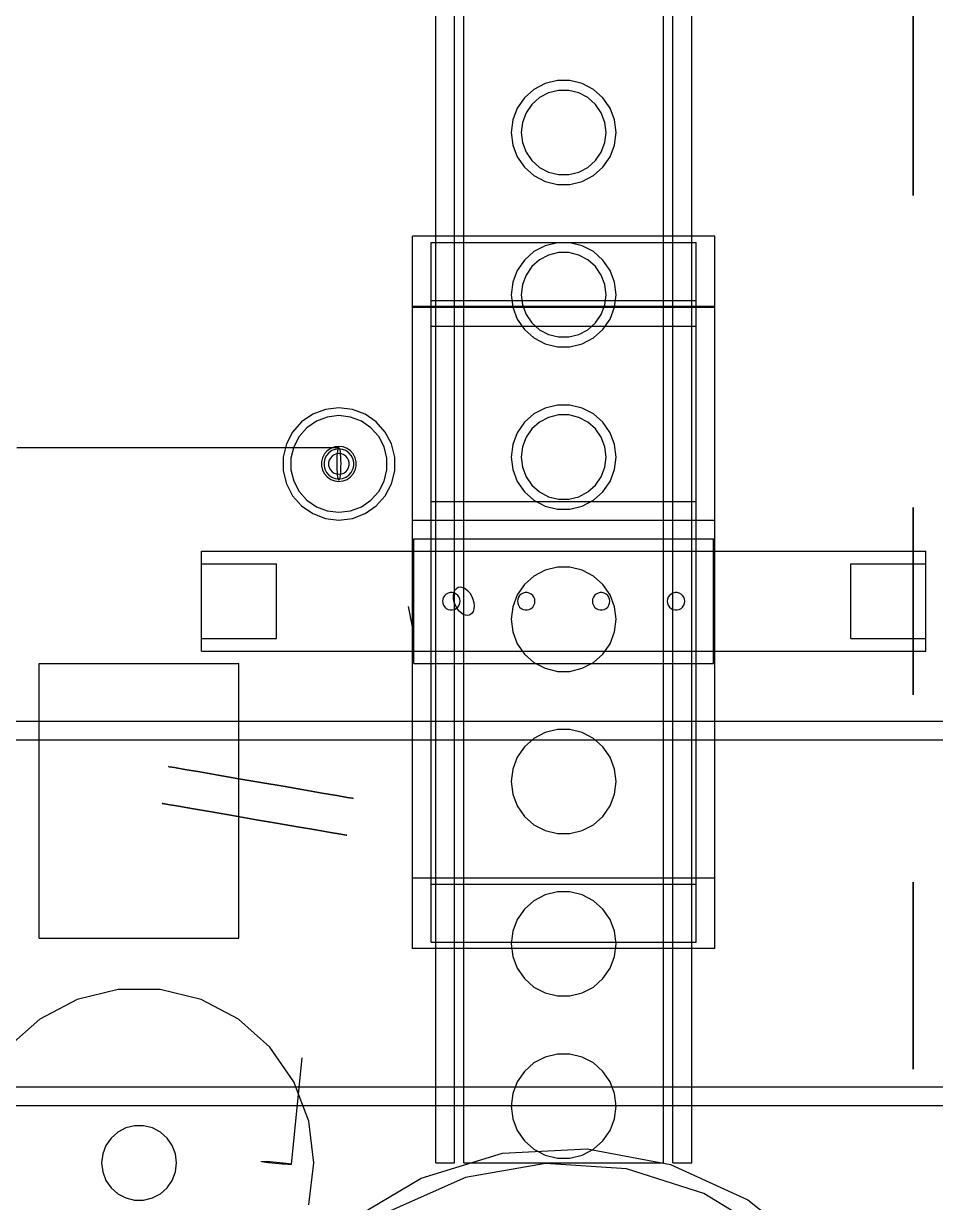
# Model space of a CAD drawing. Header units: millimetres. Extents: x -1355 to 669, y -1138 to 733.
# Drawn here: x 261.8 to 334.8, y -454.4 to -359.9 of the extents above; entities that cross this region are included whole.
import ezdxf

# ---------------------------------------------------------------- set-up
doc = ezdxf.new("R2010")
doc.units = ezdxf.units.MM
doc.layers.add('HIDDEN', color=8, linetype='Continuous')

msp = doc.modelspace()

# ---------------------------------------------------------------- linework, layer by layer
at = {"layer": 'HIDDEN'}
for points in [[(294.75, -451.198), (294.75, -319.198)], [(294.75, -451.198), (294.75, -319.198)], [(296.25, -451.198), (296.25, -319.198)], [(296.25, -451.198), (296.25, -319.198)], [(297, -451.198), (297, -319.198)], [(297, -451.198), (297, -319.198)], [(313, -451.198), (313, -319.198)], [(313, -451.198), (313, -319.198)], [(313.75, -451.198), (313.75, -319.198)], [(313.75, -451.198), (313.75, -319.198)], [(315.25, -451.198), (315.25, -319.198)], [(315.25, -451.198), (315.25, -319.198)], [(333, -359.186), (333, -360.026)], [(333, -360.026), (333, -359.186)], [(333, -360.026), (333, -361.225)], [(333, -361.225), (333, -360.026)], [(333, -361.225), (333, -362.713)], [(333, -362.713), (333, -361.225)], [(333, -362.713), (333, -364.404)], [(333, -364.404), (333, -362.713)], [(304.494, -364.479), (303.511, -364.721)], [(304.494, -364.479), (303.511, -364.721)], [(305.506, -364.479), (304.494, -364.479)], [(305.506, -364.479), (304.494, -364.479)], [(306.489, -364.721), (305.506, -364.479)], [(306.489, -364.721), (305.506, -364.479)], [(333, -364.404), (333, -366.198)], [(333, -366.198), (333, -364.404)], [(302.614, -365.192), (301.856, -365.863)], [(302.614, -365.192), (301.856, -365.863)], [(303.511, -364.721), (302.614, -365.192)], [(303.511, -364.721), (302.614, -365.192)], [(303.794, -365.469), (303.069, -365.85)], [(303.794, -365.469), (303.069, -365.85)], [(304.59, -365.273), (303.794, -365.469)], [(304.59, -365.273), (303.794, -365.469)], [(305.41, -365.273), (304.59, -365.273)], [(305.41, -365.273), (304.59, -365.273)], [(306.206, -365.469), (305.41, -365.273)], [(306.206, -365.469), (305.41, -365.273)], [(306.931, -365.85), (306.206, -365.469)], [(306.931, -365.85), (306.206, -365.469)], [(307.386, -365.192), (306.489, -364.721)], [(307.386, -365.192), (306.489, -364.721)], [(308.144, -365.863), (307.386, -365.192)], [(308.144, -365.863), (307.386, -365.192)], [(301.856, -365.863), (301.281, -366.697)], [(301.856, -365.863), (301.281, -366.697)], [(302.455, -366.394), (301.989, -367.068)], [(302.455, -366.394), (301.989, -367.068)], [(303.069, -365.85), (302.455, -366.394)], [(303.069, -365.85), (302.455, -366.394)], [(307.545, -366.394), (306.931, -365.85)], [(307.545, -366.394), (306.931, -365.85)], [(308.011, -367.068), (307.545, -366.394)], [(308.011, -367.068), (307.545, -366.394)], [(308.719, -366.697), (308.144, -365.863)], [(308.719, -366.697), (308.144, -365.863)], [(333, -367.993), (333, -366.198)], [(333, -366.198), (333, -367.993)], [(301.281, -366.697), (300.922, -367.643)], [(301.281, -366.697), (300.922, -367.643)], [(301.989, -367.068), (301.699, -367.835)], [(301.989, -367.068), (301.699, -367.835)], [(308.301, -367.835), (308.011, -367.068)], [(308.301, -367.835), (308.011, -367.068)], [(309.078, -367.643), (308.719, -366.697)], [(309.078, -367.643), (308.719, -366.697)], [(300.922, -367.643), (300.8, -368.648)], [(300.922, -367.643), (300.8, -368.648)], [(301.699, -367.835), (301.6, -368.648)], [(301.699, -367.835), (301.6, -368.648)], [(308.4, -368.648), (308.301, -367.835)], [(308.4, -368.648), (308.301, -367.835)], [(309.2, -368.648), (309.078, -367.643)], [(309.2, -368.648), (309.078, -367.643)], [(333, -369.684), (333, -367.993)], [(333, -367.993), (333, -369.684)], [(300.8, -368.648), (300.922, -369.654)], [(300.8, -368.648), (300.922, -369.654)], [(301.6, -368.648), (301.699, -369.462)], [(301.6, -368.648), (301.699, -369.462)], [(308.301, -369.462), (308.4, -368.648)], [(308.301, -369.462), (308.4, -368.648)], [(309.078, -369.654), (309.2, -368.648)], [(309.078, -369.654), (309.2, -368.648)], [(300.922, -369.654), (301.281, -370.6)], [(300.922, -369.654), (301.281, -370.6)], [(301.699, -369.462), (301.989, -370.228)], [(301.699, -369.462), (301.989, -370.228)], [(308.011, -370.228), (308.301, -369.462)], [(308.011, -370.228), (308.301, -369.462)], [(308.719, -370.6), (309.078, -369.654)], [(308.719, -370.6), (309.078, -369.654)], [(333, -371.172), (333, -369.684)], [(333, -369.684), (333, -371.172)], [(301.281, -370.6), (301.856, -371.434)], [(301.281, -370.6), (301.856, -371.434)], [(301.989, -370.228), (302.455, -370.903)], [(301.989, -370.228), (302.455, -370.903)], [(302.455, -370.903), (303.069, -371.447)], [(302.455, -370.903), (303.069, -371.447)], [(306.931, -371.447), (307.545, -370.903)], [(306.931, -371.447), (307.545, -370.903)], [(307.545, -370.903), (308.011, -370.228)], [(307.545, -370.903), (308.011, -370.228)], [(308.144, -371.434), (308.719, -370.6)], [(308.144, -371.434), (308.719, -370.6)], [(301.856, -371.434), (302.614, -372.105)], [(301.856, -371.434), (302.614, -372.105)], [(303.069, -371.447), (303.794, -371.827)], [(303.069, -371.447), (303.794, -371.827)], [(303.794, -371.827), (304.59, -372.024)], [(303.794, -371.827), (304.59, -372.024)], [(304.59, -372.024), (305.41, -372.024)], [(304.59, -372.024), (305.41, -372.024)], [(305.41, -372.024), (306.206, -371.827)], [(305.41, -372.024), (306.206, -371.827)], [(306.206, -371.827), (306.931, -371.447)], [(306.206, -371.827), (306.931, -371.447)], [(307.386, -372.105), (308.144, -371.434)], [(307.386, -372.105), (308.144, -371.434)], [(333, -372.371), (333, -371.172)], [(333, -371.172), (333, -372.371)], [(302.614, -372.105), (303.511, -372.575)], [(302.614, -372.105), (303.511, -372.575)], [(303.511, -372.575), (304.494, -372.818)], [(303.511, -372.575), (304.494, -372.818)], [(304.494, -372.818), (305.506, -372.818)], [(304.494, -372.818), (305.506, -372.818)], [(305.506, -372.818), (306.489, -372.575)], [(305.506, -372.818), (306.489, -372.575)], [(306.489, -372.575), (307.386, -372.105)], [(306.489, -372.575), (307.386, -372.105)], [(333, -373.211), (333, -372.371)], [(333, -372.371), (333, -373.211)], [(333, -373.644), (333, -373.211)], [(333, -373.211), (333, -373.644)], [(333, -373.698), (333, -373.644)], [(333, -373.644), (333, -373.698)], [(292.9, -428.382), (292.9, -376.961)], [(292.9, -382.594), (292.9, -376.961)], [(317.1, -376.961), (292.9, -376.961)], [(294.4, -428.878), (294.4, -377.457)], [(294.4, -377.457), (315.6, -377.457)], [(294.4, -382.098), (294.4, -377.457)], [(303.511, -377.721), (302.614, -378.192)], [(303.511, -377.721), (302.614, -378.192)], [(304.494, -377.479), (303.511, -377.721)], [(304.494, -377.479), (303.511, -377.721)], [(305.506, -377.479), (304.494, -377.479)], [(305.506, -377.479), (304.494, -377.479)], [(306.489, -377.721), (305.506, -377.479)], [(306.489, -377.721), (305.506, -377.479)], [(307.386, -378.192), (306.489, -377.721)], [(307.386, -378.192), (306.489, -377.721)], [(315.6, -428.878), (315.6, -377.457)], [(315.6, -382.098), (315.6, -377.457)], [(317.1, -428.382), (317.1, -376.961)], [(317.1, -382.594), (317.1, -376.961)], [(302.614, -378.192), (301.856, -378.863)], [(302.614, -378.192), (301.856, -378.863)], [(303.794, -378.469), (303.069, -378.85)], [(303.794, -378.469), (303.069, -378.85)], [(304.59, -378.273), (303.794, -378.469)], [(304.59, -378.273), (303.794, -378.469)], [(305.41, -378.273), (304.59, -378.273)], [(305.41, -378.273), (304.59, -378.273)], [(306.206, -378.469), (305.41, -378.273)], [(306.206, -378.469), (305.41, -378.273)], [(306.931, -378.85), (306.206, -378.469)], [(306.931, -378.85), (306.206, -378.469)], [(308.144, -378.863), (307.386, -378.192)], [(308.144, -378.863), (307.386, -378.192)], [(301.856, -378.863), (301.281, -379.697)], [(301.856, -378.863), (301.281, -379.697)], [(302.455, -379.394), (301.989, -380.068)], [(302.455, -379.394), (301.989, -380.068)], [(303.069, -378.85), (302.455, -379.394)], [(303.069, -378.85), (302.455, -379.394)], [(307.545, -379.394), (306.931, -378.85)], [(307.545, -379.394), (306.931, -378.85)], [(308.011, -380.068), (307.545, -379.394)], [(308.011, -380.068), (307.545, -379.394)], [(308.719, -379.697), (308.144, -378.863)], [(308.719, -379.697), (308.144, -378.863)], [(301.281, -379.697), (300.922, -380.643)], [(301.281, -379.697), (300.922, -380.643)], [(301.989, -380.068), (301.699, -380.835)], [(301.989, -380.068), (301.699, -380.835)], [(308.301, -380.835), (308.011, -380.068)], [(308.301, -380.835), (308.011, -380.068)], [(309.078, -380.643), (308.719, -379.697)], [(309.078, -380.643), (308.719, -379.697)], [(300.922, -380.643), (300.8, -381.648)], [(300.922, -380.643), (300.8, -381.648)], [(301.699, -380.835), (301.6, -381.648)], [(301.699, -380.835), (301.6, -381.648)], [(308.4, -381.648), (308.301, -380.835)], [(308.4, -381.648), (308.301, -380.835)], [(309.2, -381.648), (309.078, -380.643)], [(309.2, -381.648), (309.078, -380.643)], [(294.4, -433.519), (294.4, -382.098)], [(294.4, -382.098), (315.6, -382.098)], [(300.8, -381.648), (300.922, -382.654)], [(300.8, -381.648), (300.922, -382.654)], [(301.6, -381.648), (301.699, -382.462)], [(301.6, -381.648), (301.699, -382.462)], [(301.699, -382.462), (301.989, -383.228)], [(301.699, -382.462), (301.989, -383.228)], [(308.011, -383.228), (308.301, -382.462)], [(308.011, -383.228), (308.301, -382.462)], [(308.301, -382.462), (308.4, -381.648)], [(308.301, -382.462), (308.4, -381.648)], [(309.078, -382.654), (309.2, -381.648)], [(309.078, -382.654), (309.2, -381.648)], [(315.6, -433.519), (315.6, -382.098)], [(317.1, -382.594), (292.9, -382.594)], [(292.9, -434.015), (292.9, -382.594)], [(292.9, -399.723), (292.9, -382.673)], [(317.1, -382.673), (292.9, -382.673)], [(292.9, -399.723), (292.9, -382.673)], [(317.1, -382.673), (292.9, -382.673)], [(300.922, -382.654), (301.281, -383.6)], [(300.922, -382.654), (301.281, -383.6)], [(301.989, -383.228), (302.455, -383.903)], [(301.989, -383.228), (302.455, -383.903)], [(307.545, -383.903), (308.011, -383.228)], [(307.545, -383.903), (308.011, -383.228)], [(308.719, -383.6), (309.078, -382.654)], [(308.719, -383.6), (309.078, -382.654)], [(317.1, -434.015), (317.1, -382.594)], [(317.1, -399.723), (317.1, -382.673)], [(317.1, -399.723), (317.1, -382.673)], [(294.4, -384.173), (315.6, -384.173)], [(294.4, -398.223), (294.4, -384.173)], [(294.4, -384.173), (315.6, -384.173)], [(294.4, -398.223), (294.4, -384.173)], [(301.281, -383.6), (301.856, -384.434)], [(301.281, -383.6), (301.856, -384.434)], [(302.455, -383.903), (303.069, -384.447)], [(302.455, -383.903), (303.069, -384.447)], [(306.931, -384.447), (307.545, -383.903)], [(306.931, -384.447), (307.545, -383.903)], [(308.144, -384.434), (308.719, -383.6)], [(308.144, -384.434), (308.719, -383.6)], [(315.6, -398.223), (315.6, -384.173)], [(315.6, -398.223), (315.6, -384.173)], [(301.856, -384.434), (302.614, -385.105)], [(301.856, -384.434), (302.614, -385.105)], [(302.614, -385.105), (303.511, -385.575)], [(302.614, -385.105), (303.511, -385.575)], [(303.069, -384.447), (303.794, -384.827)], [(303.069, -384.447), (303.794, -384.827)], [(303.794, -384.827), (304.59, -385.024)], [(303.794, -384.827), (304.59, -385.024)], [(304.59, -385.024), (305.41, -385.024)], [(304.59, -385.024), (305.41, -385.024)], [(305.41, -385.024), (306.206, -384.827)], [(305.41, -385.024), (306.206, -384.827)], [(306.206, -384.827), (306.931, -384.447)], [(306.206, -384.827), (306.931, -384.447)], [(306.489, -385.575), (307.386, -385.105)], [(306.489, -385.575), (307.386, -385.105)], [(307.386, -385.105), (308.144, -384.434)], [(307.386, -385.105), (308.144, -384.434)], [(303.511, -385.575), (304.494, -385.818)], [(303.511, -385.575), (304.494, -385.818)], [(304.494, -385.818), (305.506, -385.818)], [(304.494, -385.818), (305.506, -385.818)], [(305.506, -385.818), (306.489, -385.575)], [(305.506, -385.818), (306.489, -385.575)], [(285.923, -390.829), (284.909, -391.214)], [(287, -390.698), (285.923, -390.829)], [(288.077, -390.829), (287, -390.698)], [(289.091, -391.214), (288.077, -390.829)], [(303.511, -390.721), (302.614, -391.192)], [(303.511, -390.721), (302.614, -391.192)], [(304.494, -390.479), (303.511, -390.721)], [(304.494, -390.479), (303.511, -390.721)], [(305.506, -390.479), (304.494, -390.479)], [(305.506, -390.479), (304.494, -390.479)], [(306.489, -390.721), (305.506, -390.479)], [(306.489, -390.721), (305.506, -390.479)], [(307.386, -391.192), (306.489, -390.721)], [(307.386, -391.192), (306.489, -390.721)], [(284.016, -391.83), (283.297, -392.642)], [(284.909, -391.214), (284.016, -391.83)], [(285.202, -391.772), (284.434, -392.302)], [(286.074, -391.441), (285.202, -391.772)], [(287, -391.329), (286.074, -391.441)], [(287.926, -391.441), (287, -391.329)], [(288.798, -391.772), (287.926, -391.441)], [(289.566, -392.302), (288.798, -391.772)], [(289.984, -391.83), (289.091, -391.214)], [(290.703, -392.642), (289.984, -391.83)], [(301.856, -391.863), (301.281, -392.697)], [(301.856, -391.863), (301.281, -392.697)], [(302.614, -391.192), (301.856, -391.863)], [(302.614, -391.192), (301.856, -391.863)], [(303.069, -391.85), (302.455, -392.394)], [(303.069, -391.85), (302.455, -392.394)], [(303.794, -391.469), (303.069, -391.85)], [(303.794, -391.469), (303.069, -391.85)], [(304.59, -391.273), (303.794, -391.469)], [(304.59, -391.273), (303.794, -391.469)], [(305.41, -391.273), (304.59, -391.273)], [(305.41, -391.273), (304.59, -391.273)], [(306.206, -391.469), (305.41, -391.273)], [(306.206, -391.469), (305.41, -391.273)], [(306.931, -391.85), (306.206, -391.469)], [(306.931, -391.85), (306.206, -391.469)], [(307.545, -392.394), (306.931, -391.85)], [(307.545, -392.394), (306.931, -391.85)], [(308.144, -391.863), (307.386, -391.192)], [(308.144, -391.863), (307.386, -391.192)], [(308.719, -392.697), (308.144, -391.863)], [(308.719, -392.697), (308.144, -391.863)], [(283.297, -392.642), (282.792, -393.603)], [(284.434, -392.302), (283.815, -393)], [(290.185, -393), (289.566, -392.302)], [(291.208, -393.603), (290.703, -392.642)], [(301.281, -392.697), (300.922, -393.643)], [(301.281, -392.697), (300.922, -393.643)], [(302.455, -392.394), (301.989, -393.068)], [(302.455, -392.394), (301.989, -393.068)], [(308.011, -393.068), (307.545, -392.394)], [(308.011, -393.068), (307.545, -392.394)], [(309.078, -393.643), (308.719, -392.697)], [(309.078, -393.643), (308.719, -392.697)], [(282.792, -393.603), (282.533, -394.656)], [(283.815, -393), (283.382, -393.826)], [(287, -393.798), (286.665, -393.839)], [(287.335, -393.839), (287, -393.798)], [(290.618, -393.826), (290.185, -393)], [(291.467, -394.656), (291.208, -393.603)], [(300.922, -393.643), (300.8, -394.648)], [(300.922, -393.643), (300.8, -394.648)], [(301.989, -393.068), (301.699, -393.835)], [(301.989, -393.068), (301.699, -393.835)], [(308.301, -393.835), (308.011, -393.068)], [(308.301, -393.835), (308.011, -393.068)], [(309.2, -394.648), (309.078, -393.643)], [(309.2, -394.648), (309.078, -393.643)], [(262.031, -393.898), (261.209, -393.898)], [(262.888, -393.898), (262.031, -393.898)], [(263.994, -393.898), (262.888, -393.898)], [(265.709, -393.898), (263.994, -393.898)], [(270.464, -393.898), (265.709, -393.898)], [(287, -393.898), (270.464, -393.898)], [(282.533, -394.656), (282.533, -395.741)], [(283.382, -393.826), (283.159, -394.732)], [(283.159, -394.732), (283.159, -395.665)], [(285.691, -394.702), (285.61, -395.03)], [(285.848, -394.403), (285.691, -394.702)], [(286.072, -394.15), (285.848, -394.403)], [(286.012, -394.517), (285.878, -394.773)], [(286.012, -394.517), (285.878, -394.773)], [(286.204, -394.3), (286.012, -394.517)], [(286.204, -394.3), (286.012, -394.517)], [(286.349, -393.959), (286.072, -394.15)], [(286.442, -394.136), (286.204, -394.3)], [(286.442, -394.136), (286.204, -394.3)], [(286.317, -394.727), (286.224, -394.904)], [(286.449, -394.577), (286.317, -394.727)], [(286.665, -393.839), (286.349, -393.959)], [(286.713, -394.033), (286.442, -394.136)], [(286.713, -394.033), (286.442, -394.136)], [(286.614, -394.463), (286.449, -394.577)], [(286.801, -394.392), (286.614, -394.463)], [(287, -393.998), (286.713, -394.033)], [(287, -393.998), (286.713, -394.033)], [(287, -394.368), (286.801, -394.392)], [(286.863, -394.825), (286.874, -394.58)], [(286.874, -394.58), (286.89, -394.361)], [(286.89, -394.361), (286.911, -394.177)], [(286.911, -394.177), (286.936, -394.035)], [(286.936, -394.035), (286.963, -393.942)], [(286.963, -393.942), (286.981, -393.909)], [(286.981, -393.909), (287, -393.898)], [(287, -393.898), (287.035, -393.938)], [(287.287, -394.033), (287, -393.998)], [(287.287, -394.033), (287, -393.998)], [(287.199, -394.392), (287, -394.368)], [(287.035, -393.938), (287.069, -394.057)], [(287.069, -394.057), (287.095, -394.226)], [(287.095, -394.226), (287.115, -394.421)], [(287.115, -394.421), (287.13, -394.648)], [(287.13, -394.648), (287.14, -394.898)], [(287.386, -394.463), (287.199, -394.392)], [(287.558, -394.136), (287.287, -394.033)], [(287.558, -394.136), (287.287, -394.033)], [(287.651, -393.959), (287.335, -393.839)], [(287.551, -394.577), (287.386, -394.463)], [(287.683, -394.727), (287.551, -394.577)], [(287.796, -394.3), (287.558, -394.136)], [(287.796, -394.3), (287.558, -394.136)], [(287.928, -394.15), (287.651, -393.959)], [(287.776, -394.904), (287.683, -394.727)], [(287.988, -394.517), (287.796, -394.3)], [(287.988, -394.517), (287.796, -394.3)], [(288.152, -394.403), (287.928, -394.15)], [(288.122, -394.773), (287.988, -394.517)], [(288.122, -394.773), (287.988, -394.517)], [(288.309, -394.702), (288.152, -394.403)], [(288.39, -395.03), (288.309, -394.702)], [(290.841, -394.732), (290.618, -393.826)], [(290.841, -395.665), (290.841, -394.732)], [(291.467, -395.741), (291.467, -394.656)], [(300.8, -394.648), (300.922, -395.654)], [(300.8, -394.648), (300.922, -395.654)], [(301.699, -393.835), (301.6, -394.648)], [(301.699, -393.835), (301.6, -394.648)], [(301.6, -394.648), (301.699, -395.462)], [(301.6, -394.648), (301.699, -395.462)], [(308.4, -394.648), (308.301, -393.835)], [(308.4, -394.648), (308.301, -393.835)], [(308.301, -395.462), (308.4, -394.648)], [(308.301, -395.462), (308.4, -394.648)], [(309.078, -395.654), (309.2, -394.648)], [(309.078, -395.654), (309.2, -394.648)], [(283.159, -395.665), (283.382, -396.571)], [(285.61, -395.03), (285.61, -395.367)], [(285.61, -395.367), (285.691, -395.695)], [(285.691, -395.695), (285.848, -395.994)], [(285.878, -394.773), (285.809, -395.054)], [(285.878, -394.773), (285.809, -395.054)], [(285.809, -395.054), (285.809, -395.343)], [(285.809, -395.054), (285.809, -395.343)], [(285.809, -395.343), (285.878, -395.624)], [(285.809, -395.343), (285.878, -395.624)], [(285.878, -395.624), (286.012, -395.88)], [(285.878, -395.624), (286.012, -395.88)], [(286.224, -394.904), (286.176, -395.098)], [(286.176, -395.098), (286.176, -395.298)], [(286.176, -395.298), (286.224, -395.493)], [(286.224, -395.493), (286.317, -395.67)], [(286.317, -395.67), (286.449, -395.82)], [(286.857, -395.085), (286.863, -394.825)], [(286.857, -395.349), (286.857, -395.085)], [(286.864, -395.607), (286.857, -395.349)], [(286.876, -395.849), (286.864, -395.607)], [(287.133, -395.679), (287.12, -395.913)], [(287.141, -395.425), (287.133, -395.679)], [(287.14, -394.898), (287.144, -395.161)], [(287.144, -395.161), (287.141, -395.425)], [(287.551, -395.82), (287.683, -395.67)], [(287.683, -395.67), (287.776, -395.493)], [(287.824, -395.098), (287.776, -394.904)], [(287.776, -395.493), (287.824, -395.298)], [(287.824, -395.298), (287.824, -395.098)], [(287.988, -395.88), (288.122, -395.624)], [(287.988, -395.88), (288.122, -395.624)], [(288.191, -395.054), (288.122, -394.773)], [(288.191, -395.054), (288.122, -394.773)], [(288.122, -395.624), (288.191, -395.343)], [(288.122, -395.624), (288.191, -395.343)], [(288.152, -395.994), (288.309, -395.695)], [(288.191, -395.343), (288.191, -395.054)], [(288.191, -395.343), (288.191, -395.054)], [(288.309, -395.695), (288.39, -395.367)], [(288.39, -395.367), (288.39, -395.03)], [(290.618, -396.571), (290.841, -395.665)], [(300.922, -395.654), (301.281, -396.6)], [(300.922, -395.654), (301.281, -396.6)], [(301.699, -395.462), (301.989, -396.228)], [(301.699, -395.462), (301.989, -396.228)], [(308.011, -396.228), (308.301, -395.462)], [(308.011, -396.228), (308.301, -395.462)], [(308.719, -396.6), (309.078, -395.654)], [(308.719, -396.6), (309.078, -395.654)], [(282.533, -395.741), (282.792, -396.794)], [(283.382, -396.571), (283.815, -397.397)], [(285.848, -395.994), (286.072, -396.246)], [(286.012, -395.88), (286.204, -396.097)], [(286.012, -395.88), (286.204, -396.097)], [(286.072, -396.246), (286.349, -396.438)], [(286.204, -396.097), (286.442, -396.261)], [(286.204, -396.097), (286.442, -396.261)], [(286.349, -396.438), (286.665, -396.558)], [(286.442, -396.261), (286.713, -396.364)], [(286.442, -396.261), (286.713, -396.364)], [(286.449, -395.82), (286.614, -395.934)], [(286.614, -395.934), (286.801, -396.005)], [(286.665, -396.558), (287, -396.598)], [(286.713, -396.364), (287, -396.398)], [(286.713, -396.364), (287, -396.398)], [(286.801, -396.005), (287, -396.029)], [(286.893, -396.063), (286.876, -395.849)], [(286.914, -396.241), (286.893, -396.063)], [(286.939, -396.377), (286.914, -396.241)], [(286.967, -396.463), (286.939, -396.377)], [(286.996, -396.498), (286.967, -396.463)], [(287, -396.498), (286.996, -396.498)], [(287, -396.029), (287.199, -396.005)], [(287, -396.398), (287.287, -396.364)], [(287, -396.398), (287.287, -396.364)], [(287.025, -396.479), (287, -396.498)], [(287, -396.598), (287.335, -396.558)], [(287.053, -396.407), (287.025, -396.479)], [(287.079, -396.285), (287.053, -396.407)], [(287.101, -396.118), (287.079, -396.285)], [(287.12, -395.913), (287.101, -396.118)], [(287.199, -396.005), (287.386, -395.934)], [(287.287, -396.364), (287.558, -396.261)], [(287.287, -396.364), (287.558, -396.261)], [(287.335, -396.558), (287.651, -396.438)], [(287.386, -395.934), (287.551, -395.82)], [(287.558, -396.261), (287.796, -396.097)], [(287.558, -396.261), (287.796, -396.097)], [(287.651, -396.438), (287.928, -396.246)], [(287.796, -396.097), (287.988, -395.88)], [(287.796, -396.097), (287.988, -395.88)], [(287.928, -396.246), (288.152, -395.994)], [(290.185, -397.397), (290.618, -396.571)], [(291.208, -396.794), (291.467, -395.741)], [(301.281, -396.6), (301.856, -397.434)], [(301.281, -396.6), (301.856, -397.434)], [(301.989, -396.228), (302.455, -396.903)], [(301.989, -396.228), (302.455, -396.903)], [(307.545, -396.903), (308.011, -396.228)], [(307.545, -396.903), (308.011, -396.228)], [(308.144, -397.434), (308.719, -396.6)], [(308.144, -397.434), (308.719, -396.6)], [(282.792, -396.794), (283.297, -397.755)], [(283.815, -397.397), (284.434, -398.095)], [(289.566, -398.095), (290.185, -397.397)], [(290.703, -397.755), (291.208, -396.794)], [(301.856, -397.434), (302.614, -398.105)], [(301.856, -397.434), (302.614, -398.105)], [(302.455, -396.903), (303.069, -397.447)], [(302.455, -396.903), (303.069, -397.447)], [(303.069, -397.447), (303.794, -397.827)], [(303.069, -397.447), (303.794, -397.827)], [(306.206, -397.827), (306.931, -397.447)], [(306.206, -397.827), (306.931, -397.447)], [(306.931, -397.447), (307.545, -396.903)], [(306.931, -397.447), (307.545, -396.903)], [(307.386, -398.105), (308.144, -397.434)], [(307.386, -398.105), (308.144, -397.434)], [(283.297, -397.755), (284.016, -398.567)], [(284.434, -398.095), (285.202, -398.625)], [(288.798, -398.625), (289.566, -398.095)], [(289.984, -398.567), (290.703, -397.755)], [(294.4, -398.223), (315.6, -398.223)], [(294.4, -398.223), (315.6, -398.223)], [(302.614, -398.105), (303.511, -398.575)], [(302.614, -398.105), (303.511, -398.575)], [(303.794, -397.827), (304.59, -398.024)], [(303.794, -397.827), (304.59, -398.024)], [(304.59, -398.024), (305.41, -398.024)], [(304.59, -398.024), (305.41, -398.024)], [(305.41, -398.024), (306.206, -397.827)], [(305.41, -398.024), (306.206, -397.827)], [(306.489, -398.575), (307.386, -398.105)], [(306.489, -398.575), (307.386, -398.105)], [(284.016, -398.567), (284.909, -399.183)], [(284.909, -399.183), (285.923, -399.568)], [(285.202, -398.625), (286.074, -398.956)], [(286.074, -398.956), (287, -399.068)], [(287, -399.068), (287.926, -398.956)], [(287.926, -398.956), (288.798, -398.625)], [(288.077, -399.568), (289.091, -399.183)], [(289.091, -399.183), (289.984, -398.567)], [(303.511, -398.575), (304.494, -398.818)], [(303.511, -398.575), (304.494, -398.818)], [(304.494, -398.818), (305.506, -398.818)], [(304.494, -398.818), (305.506, -398.818)], [(305.506, -398.818), (306.489, -398.575)], [(305.506, -398.818), (306.489, -398.575)], [(333, -398.698), (333, -398.753)], [(333, -398.753), (333, -398.698)], [(333, -398.753), (333, -399.186)], [(333, -399.186), (333, -398.753)], [(333, -399.186), (333, -400.026)], [(333, -400.026), (333, -399.186)], [(285.923, -399.568), (287, -399.698)], [(287, -399.698), (288.077, -399.568)], [(317.1, -399.723), (292.9, -399.723)], [(317.1, -399.723), (292.9, -399.723)], [(333, -400.026), (333, -401.225)], [(333, -401.225), (333, -400.026)], [(293, -411.198), (293, -401.198)], [(293, -411.198), (293, -401.198)], [(293, -401.198), (317, -401.198)], [(293, -401.198), (317, -401.198)], [(317, -411.198), (317, -401.198)], [(317, -411.198), (317, -401.198)], [(333, -401.225), (333, -402.713)], [(333, -402.713), (333, -401.225)], [(276, -410.198), (276, -402.198)], [(276, -410.198), (276, -402.198)], [(276, -402.198), (334, -402.198)], [(276, -402.198), (334, -402.198)], [(334, -410.198), (334, -402.198)], [(334, -410.198), (334, -402.198)], [(276, -409.198), (276, -403.198)], [(276, -409.198), (276, -403.198)], [(276, -403.198), (282, -403.198)], [(276, -403.198), (282, -403.198)], [(282, -409.198), (282, -403.198)], [(282, -409.198), (282, -403.198)], [(328, -409.198), (328, -403.198)], [(328, -409.198), (328, -403.198)], [(328, -403.198), (334, -403.198)], [(328, -403.198), (334, -403.198)], [(333, -402.713), (333, -404.404)], [(333, -404.404), (333, -402.713)], [(334, -409.198), (334, -403.198)], [(334, -409.198), (334, -403.198)], [(302.614, -404.192), (301.856, -404.863)], [(302.614, -404.192), (301.856, -404.863)], [(303.511, -403.721), (302.614, -404.192)], [(303.511, -403.721), (302.614, -404.192)], [(304.494, -403.479), (303.511, -403.721)], [(304.494, -403.479), (303.511, -403.721)], [(305.506, -403.479), (304.494, -403.479)], [(305.506, -403.479), (304.494, -403.479)], [(306.489, -403.721), (305.506, -403.479)], [(306.489, -403.721), (305.506, -403.479)], [(307.386, -404.192), (306.489, -403.721)], [(307.386, -404.192), (306.489, -403.721)], [(308.144, -404.863), (307.386, -404.192)], [(308.144, -404.863), (307.386, -404.192)], [(296.406, -405.174), (296.555, -405.084)], [(296.555, -405.084), (296.732, -405.055)], [(296.732, -405.055), (296.923, -405.089)], [(296.923, -405.089), (297.117, -405.184)], [(301.856, -404.863), (301.281, -405.697)], [(301.856, -404.863), (301.281, -405.697)], [(308.719, -405.697), (308.144, -404.863)], [(308.719, -405.697), (308.144, -404.863)], [(333, -404.404), (333, -406.198)], [(333, -406.198), (333, -404.404)], [(295.32, -406.031), (295.3, -406.198)], [(295.32, -406.031), (295.3, -406.198)], [(295.38, -405.873), (295.32, -406.031)], [(295.38, -405.873), (295.32, -406.031)], [(295.476, -405.734), (295.38, -405.873)], [(295.476, -405.734), (295.38, -405.873)], [(295.602, -405.622), (295.476, -405.734)], [(295.602, -405.622), (295.476, -405.734)], [(295.752, -405.544), (295.602, -405.622)], [(295.752, -405.544), (295.602, -405.622)], [(295.916, -405.504), (295.752, -405.544)], [(295.916, -405.504), (295.752, -405.544)], [(296.084, -405.504), (295.916, -405.504)], [(296.084, -405.504), (295.916, -405.504)], [(296.248, -405.544), (296.084, -405.504)], [(296.248, -405.544), (296.084, -405.504)], [(296.173, -405.751), (296.208, -405.517)], [(296.184, -406.009), (296.173, -405.751)], [(296.24, -406.278), (296.184, -406.009)], [(296.208, -405.517), (296.287, -405.321)], [(296.398, -405.622), (296.248, -405.544)], [(296.398, -405.622), (296.248, -405.544)], [(296.287, -405.321), (296.406, -405.174)], [(296.524, -405.734), (296.398, -405.622)], [(296.524, -405.734), (296.398, -405.622)], [(296.62, -405.873), (296.524, -405.734)], [(296.62, -405.873), (296.524, -405.734)], [(296.68, -406.031), (296.62, -405.873)], [(296.68, -406.031), (296.62, -405.873)], [(296.7, -406.198), (296.68, -406.031)], [(296.7, -406.198), (296.68, -406.031)], [(297.117, -405.184), (297.305, -405.335)], [(297.305, -405.335), (297.476, -405.534)], [(297.476, -405.534), (297.621, -405.77)], [(297.621, -405.77), (297.732, -406.029)], [(297.732, -406.029), (297.803, -406.297)], [(301.281, -405.697), (300.922, -406.643)], [(301.281, -405.697), (300.922, -406.643)], [(301.32, -406.031), (301.3, -406.198)], [(301.32, -406.031), (301.3, -406.198)], [(301.38, -405.873), (301.32, -406.031)], [(301.38, -405.873), (301.32, -406.031)], [(301.476, -405.734), (301.38, -405.873)], [(301.476, -405.734), (301.38, -405.873)], [(301.602, -405.622), (301.476, -405.734)], [(301.602, -405.622), (301.476, -405.734)], [(301.752, -405.544), (301.602, -405.622)], [(301.752, -405.544), (301.602, -405.622)], [(301.916, -405.504), (301.752, -405.544)], [(301.916, -405.504), (301.752, -405.544)], [(302.084, -405.504), (301.916, -405.504)], [(302.084, -405.504), (301.916, -405.504)], [(302.248, -405.544), (302.084, -405.504)], [(302.248, -405.544), (302.084, -405.504)], [(302.398, -405.622), (302.248, -405.544)], [(302.398, -405.622), (302.248, -405.544)], [(302.524, -405.734), (302.398, -405.622)], [(302.524, -405.734), (302.398, -405.622)], [(302.62, -405.873), (302.524, -405.734)], [(302.62, -405.873), (302.524, -405.734)], [(302.68, -406.031), (302.62, -405.873)], [(302.68, -406.031), (302.62, -405.873)], [(302.7, -406.198), (302.68, -406.031)], [(302.7, -406.198), (302.68, -406.031)], [(307.32, -406.031), (307.3, -406.198)], [(307.32, -406.031), (307.3, -406.198)], [(307.38, -405.873), (307.32, -406.031)], [(307.38, -405.873), (307.32, -406.031)], [(307.476, -405.734), (307.38, -405.873)], [(307.476, -405.734), (307.38, -405.873)], [(307.602, -405.622), (307.476, -405.734)], [(307.602, -405.622), (307.476, -405.734)], [(307.752, -405.544), (307.602, -405.622)], [(307.752, -405.544), (307.602, -405.622)], [(307.916, -405.504), (307.752, -405.544)], [(307.916, -405.504), (307.752, -405.544)], [(308.084, -405.504), (307.916, -405.504)], [(308.084, -405.504), (307.916, -405.504)], [(308.248, -405.544), (308.084, -405.504)], [(308.248, -405.544), (308.084, -405.504)], [(308.398, -405.622), (308.248, -405.544)], [(308.398, -405.622), (308.248, -405.544)], [(308.524, -405.734), (308.398, -405.622)], [(308.524, -405.734), (308.398, -405.622)], [(308.62, -405.873), (308.524, -405.734)], [(308.62, -405.873), (308.524, -405.734)], [(308.68, -406.031), (308.62, -405.873)], [(308.68, -406.031), (308.62, -405.873)], [(308.7, -406.198), (308.68, -406.031)], [(308.7, -406.198), (308.68, -406.031)], [(309.078, -406.643), (308.719, -405.697)], [(309.078, -406.643), (308.719, -405.697)], [(313.32, -406.031), (313.3, -406.198)], [(313.32, -406.031), (313.3, -406.198)], [(313.38, -405.873), (313.32, -406.031)], [(313.38, -405.873), (313.32, -406.031)], [(313.476, -405.734), (313.38, -405.873)], [(313.476, -405.734), (313.38, -405.873)], [(313.602, -405.622), (313.476, -405.734)], [(313.602, -405.622), (313.476, -405.734)], [(313.752, -405.544), (313.602, -405.622)], [(313.752, -405.544), (313.602, -405.622)], [(313.916, -405.504), (313.752, -405.544)], [(313.916, -405.504), (313.752, -405.544)], [(314.084, -405.504), (313.916, -405.504)], [(314.084, -405.504), (313.916, -405.504)], [(314.248, -405.544), (314.084, -405.504)], [(314.248, -405.544), (314.084, -405.504)], [(314.398, -405.622), (314.248, -405.544)], [(314.398, -405.622), (314.248, -405.544)], [(314.524, -405.734), (314.398, -405.622)], [(314.524, -405.734), (314.398, -405.622)], [(314.62, -405.873), (314.524, -405.734)], [(314.62, -405.873), (314.524, -405.734)], [(314.68, -406.031), (314.62, -405.873)], [(314.68, -406.031), (314.62, -405.873)], [(314.7, -406.198), (314.68, -406.031)], [(314.7, -406.198), (314.68, -406.031)], [(292.546, -406.613), (292.859, -408.242)], [(295.3, -406.198), (295.32, -406.366)], [(295.3, -406.198), (295.32, -406.366)], [(295.32, -406.366), (295.38, -406.524)], [(295.32, -406.366), (295.38, -406.524)], [(295.38, -406.524), (295.476, -406.663)], [(295.38, -406.524), (295.476, -406.663)], [(295.476, -406.663), (295.602, -406.774)], [(295.476, -406.663), (295.602, -406.774)], [(295.602, -406.774), (295.752, -406.853)], [(295.602, -406.774), (295.752, -406.853)], [(295.752, -406.853), (295.916, -406.893)], [(295.752, -406.853), (295.916, -406.893)], [(295.916, -406.893), (296.084, -406.893)], [(295.916, -406.893), (296.084, -406.893)], [(296.084, -406.893), (296.248, -406.853)], [(296.084, -406.893), (296.248, -406.853)], [(296.337, -406.542), (296.24, -406.278)], [(296.248, -406.853), (296.398, -406.774)], [(296.248, -406.853), (296.398, -406.774)], [(296.471, -406.787), (296.337, -406.542)], [(296.398, -406.774), (296.524, -406.663)], [(296.398, -406.774), (296.524, -406.663)], [(296.633, -406.997), (296.471, -406.787)], [(296.524, -406.663), (296.62, -406.524)], [(296.524, -406.663), (296.62, -406.524)], [(296.62, -406.524), (296.68, -406.366)], [(296.62, -406.524), (296.68, -406.366)], [(296.786, -407.142), (296.633, -406.997)], [(296.68, -406.366), (296.7, -406.198)], [(296.68, -406.366), (296.7, -406.198)], [(297.745, -407.014), (297.639, -407.179)], [(297.809, -406.804), (297.745, -407.014)], [(297.803, -406.297), (297.829, -406.561)], [(297.829, -406.561), (297.809, -406.804)], [(300.922, -406.643), (300.8, -407.648)], [(300.922, -406.643), (300.8, -407.648)], [(301.3, -406.198), (301.32, -406.366)], [(301.3, -406.198), (301.32, -406.366)], [(301.32, -406.366), (301.38, -406.524)], [(301.32, -406.366), (301.38, -406.524)], [(301.38, -406.524), (301.476, -406.663)], [(301.38, -406.524), (301.476, -406.663)], [(301.476, -406.663), (301.602, -406.774)], [(301.476, -406.663), (301.602, -406.774)], [(301.602, -406.774), (301.752, -406.853)], [(301.602, -406.774), (301.752, -406.853)], [(301.752, -406.853), (301.916, -406.893)], [(301.752, -406.853), (301.916, -406.893)], [(301.916, -406.893), (302.084, -406.893)], [(301.916, -406.893), (302.084, -406.893)], [(302.084, -406.893), (302.248, -406.853)], [(302.084, -406.893), (302.248, -406.853)], [(302.248, -406.853), (302.398, -406.774)], [(302.248, -406.853), (302.398, -406.774)], [(302.398, -406.774), (302.524, -406.663)], [(302.398, -406.774), (302.524, -406.663)], [(302.524, -406.663), (302.62, -406.524)], [(302.524, -406.663), (302.62, -406.524)], [(302.62, -406.524), (302.68, -406.366)], [(302.62, -406.524), (302.68, -406.366)], [(302.68, -406.366), (302.7, -406.198)], [(302.68, -406.366), (302.7, -406.198)], [(307.3, -406.198), (307.32, -406.366)], [(307.3, -406.198), (307.32, -406.366)], [(307.32, -406.366), (307.38, -406.524)], [(307.32, -406.366), (307.38, -406.524)], [(307.38, -406.524), (307.476, -406.663)], [(307.38, -406.524), (307.476, -406.663)], [(307.476, -406.663), (307.602, -406.774)], [(307.476, -406.663), (307.602, -406.774)], [(307.602, -406.774), (307.752, -406.853)], [(307.602, -406.774), (307.752, -406.853)], [(307.752, -406.853), (307.916, -406.893)], [(307.752, -406.853), (307.916, -406.893)], [(307.916, -406.893), (308.084, -406.893)], [(307.916, -406.893), (308.084, -406.893)], [(308.084, -406.893), (308.248, -406.853)], [(308.084, -406.893), (308.248, -406.853)], [(308.248, -406.853), (308.398, -406.774)], [(308.248, -406.853), (308.398, -406.774)], [(308.398, -406.774), (308.524, -406.663)], [(308.398, -406.774), (308.524, -406.663)], [(308.524, -406.663), (308.62, -406.524)], [(308.524, -406.663), (308.62, -406.524)], [(308.62, -406.524), (308.68, -406.366)], [(308.62, -406.524), (308.68, -406.366)], [(308.68, -406.366), (308.7, -406.198)], [(308.68, -406.366), (308.7, -406.198)], [(309.2, -407.648), (309.078, -406.643)], [(309.2, -407.648), (309.078, -406.643)], [(313.3, -406.198), (313.32, -406.366)], [(313.3, -406.198), (313.32, -406.366)], [(313.32, -406.366), (313.38, -406.524)], [(313.32, -406.366), (313.38, -406.524)], [(313.38, -406.524), (313.476, -406.663)], [(313.38, -406.524), (313.476, -406.663)], [(313.476, -406.663), (313.602, -406.774)], [(313.476, -406.663), (313.602, -406.774)], [(313.602, -406.774), (313.752, -406.853)], [(313.602, -406.774), (313.752, -406.853)], [(313.752, -406.853), (313.916, -406.893)], [(313.752, -406.853), (313.916, -406.893)], [(313.916, -406.893), (314.084, -406.893)], [(313.916, -406.893), (314.084, -406.893)], [(314.084, -406.893), (314.248, -406.853)], [(314.084, -406.893), (314.248, -406.853)], [(314.248, -406.853), (314.398, -406.774)], [(314.248, -406.853), (314.398, -406.774)], [(314.398, -406.774), (314.524, -406.663)], [(314.398, -406.774), (314.524, -406.663)], [(314.524, -406.663), (314.62, -406.524)], [(314.524, -406.663), (314.62, -406.524)], [(314.62, -406.524), (314.68, -406.366)], [(314.62, -406.524), (314.68, -406.366)], [(314.68, -406.366), (314.7, -406.198)], [(314.68, -406.366), (314.7, -406.198)], [(333, -407.993), (333, -406.198)], [(333, -406.198), (333, -407.993)], [(296.948, -407.251), (296.786, -407.142)], [(297.142, -407.326), (296.948, -407.251)], [(297.329, -407.339), (297.142, -407.326)], [(297.445, -407.313), (297.329, -407.339)], [(297.498, -407.289), (297.445, -407.313)], [(297.639, -407.179), (297.498, -407.289)], [(300.8, -407.648), (300.922, -408.654)], [(300.8, -407.648), (300.922, -408.654)], [(309.078, -408.654), (309.2, -407.648)], [(309.078, -408.654), (309.2, -407.648)], [(292.859, -408.242), (292.872, -408.257)], [(300.922, -408.654), (301.281, -409.6)], [(300.922, -408.654), (301.281, -409.6)], [(308.719, -409.6), (309.078, -408.654)], [(308.719, -409.6), (309.078, -408.654)], [(333, -409.684), (333, -407.993)], [(333, -407.993), (333, -409.684)], [(276, -409.198), (282, -409.198)], [(276, -409.198), (282, -409.198)], [(301.281, -409.6), (301.856, -410.434)], [(301.281, -409.6), (301.856, -410.434)], [(308.144, -410.434), (308.719, -409.6)], [(308.144, -410.434), (308.719, -409.6)], [(328, -409.198), (334, -409.198)], [(328, -409.198), (334, -409.198)], [(333, -411.172), (333, -409.684)], [(333, -409.684), (333, -411.172)], [(276, -410.198), (334, -410.198)], [(276, -410.198), (334, -410.198)], [(301.856, -410.434), (302.614, -411.105)], [(301.856, -410.434), (302.614, -411.105)], [(307.386, -411.105), (308.144, -410.434)], [(307.386, -411.105), (308.144, -410.434)], [(263, -433.198), (263, -411.198)], [(263, -433.198), (263, -411.198)], [(263, -411.198), (279, -411.198)], [(263, -411.198), (279, -411.198)], [(279, -433.198), (279, -411.198)], [(279, -433.198), (279, -411.198)], [(293, -411.198), (317, -411.198)], [(293, -411.198), (317, -411.198)], [(302.614, -411.105), (303.511, -411.575)], [(302.614, -411.105), (303.511, -411.575)], [(303.511, -411.575), (304.494, -411.818)], [(303.511, -411.575), (304.494, -411.818)], [(305.506, -411.818), (306.489, -411.575)], [(305.506, -411.818), (306.489, -411.575)], [(306.489, -411.575), (307.386, -411.105)], [(306.489, -411.575), (307.386, -411.105)], [(333, -412.371), (333, -411.172)], [(333, -411.172), (333, -412.371)], [(304.494, -411.818), (305.506, -411.818)], [(304.494, -411.818), (305.506, -411.818)], [(333, -413.211), (333, -412.371)], [(333, -412.371), (333, -413.211)], [(333, -413.644), (333, -413.211)], [(333, -413.211), (333, -413.644)], [(333, -413.698), (333, -413.644)], [(333, -413.644), (333, -413.698)], [(64.6, -415.798), (395, -415.798)], [(64.6, -415.798), (395, -415.798)], [(304.494, -416.479), (303.511, -416.721)], [(304.494, -416.479), (303.511, -416.721)], [(305.506, -416.479), (304.494, -416.479)], [(305.506, -416.479), (304.494, -416.479)], [(306.489, -416.721), (305.506, -416.479)], [(306.489, -416.721), (305.506, -416.479)], [(64.6, -417.298), (395, -417.298)], [(64.6, -417.298), (395, -417.298)], [(302.614, -417.192), (301.856, -417.863)], [(302.614, -417.192), (301.856, -417.863)], [(303.511, -416.721), (302.614, -417.192)], [(303.511, -416.721), (302.614, -417.192)], [(307.386, -417.192), (306.489, -416.721)], [(307.386, -417.192), (306.489, -416.721)], [(308.144, -417.863), (307.386, -417.192)], [(308.144, -417.863), (307.386, -417.192)], [(301.856, -417.863), (301.281, -418.697)], [(301.856, -417.863), (301.281, -418.697)], [(308.719, -418.697), (308.144, -417.863)], [(308.719, -418.697), (308.144, -417.863)], [(301.281, -418.697), (300.922, -419.643)], [(301.281, -418.697), (300.922, -419.643)], [(309.078, -419.643), (308.719, -418.697)], [(309.078, -419.643), (308.719, -418.697)], [(273.364, -419.445), (273.418, -419.455)], [(273.418, -419.455), (273.364, -419.445)], [(273.418, -419.455), (273.844, -419.528)], [(273.844, -419.528), (273.418, -419.455)], [(273.844, -419.528), (274.672, -419.671)], [(274.672, -419.671), (273.844, -419.528)], [(274.672, -419.671), (275.854, -419.875)], [(275.854, -419.875), (274.672, -419.671)], [(275.854, -419.875), (277.32, -420.128)], [(277.32, -420.128), (275.854, -419.875)], [(277.32, -420.128), (278.986, -420.415)], [(278.986, -420.415), (277.32, -420.128)], [(300.922, -419.643), (300.8, -420.648)], [(300.922, -419.643), (300.8, -420.648)], [(309.2, -420.648), (309.078, -419.643)], [(309.2, -420.648), (309.078, -419.643)], [(278.986, -420.415), (280.755, -420.72)], [(280.755, -420.72), (278.986, -420.415)], [(282.524, -421.025), (280.755, -420.72)], [(280.755, -420.72), (282.524, -421.025)], [(284.19, -421.313), (282.524, -421.025)], [(282.524, -421.025), (284.19, -421.313)], [(300.8, -420.648), (300.922, -421.654)], [(300.8, -420.648), (300.922, -421.654)], [(309.078, -421.654), (309.2, -420.648)], [(309.078, -421.654), (309.2, -420.648)], [(285.656, -421.566), (284.19, -421.313)], [(284.19, -421.313), (285.656, -421.566)], [(286.838, -421.769), (285.656, -421.566)], [(285.656, -421.566), (286.838, -421.769)], [(287.666, -421.912), (286.838, -421.769)], [(286.838, -421.769), (287.666, -421.912)], [(288.092, -421.986), (287.666, -421.912)], [(287.666, -421.912), (288.092, -421.986)], [(288.146, -421.995), (288.092, -421.986)], [(288.092, -421.986), (288.146, -421.995)], [(300.922, -421.654), (301.281, -422.6)], [(300.922, -421.654), (301.281, -422.6)], [(308.719, -422.6), (309.078, -421.654)], [(308.719, -422.6), (309.078, -421.654)], [(272.854, -422.402), (272.908, -422.411)], [(272.908, -422.411), (272.854, -422.402)], [(272.908, -422.411), (273.334, -422.485)], [(273.334, -422.485), (272.908, -422.411)], [(273.334, -422.485), (274.162, -422.627)], [(274.162, -422.627), (273.334, -422.485)], [(274.162, -422.627), (275.344, -422.831)], [(275.344, -422.831), (274.162, -422.627)], [(275.344, -422.831), (276.81, -423.084)], [(276.81, -423.084), (275.344, -422.831)], [(276.81, -423.084), (278.476, -423.372)], [(278.476, -423.372), (276.81, -423.084)], [(301.281, -422.6), (301.856, -423.434)], [(301.281, -422.6), (301.856, -423.434)], [(308.144, -423.434), (308.719, -422.6)], [(308.144, -423.434), (308.719, -422.6)], [(278.476, -423.372), (280.245, -423.677)], [(280.245, -423.677), (278.476, -423.372)], [(282.014, -423.982), (280.245, -423.677)], [(280.245, -423.677), (282.014, -423.982)], [(283.68, -424.269), (282.014, -423.982)], [(282.014, -423.982), (283.68, -424.269)], [(301.856, -423.434), (302.614, -424.105)], [(301.856, -423.434), (302.614, -424.105)], [(307.386, -424.105), (308.144, -423.434)], [(307.386, -424.105), (308.144, -423.434)], [(285.146, -424.522), (283.68, -424.269)], [(283.68, -424.269), (285.146, -424.522)], [(286.328, -424.726), (285.146, -424.522)], [(285.146, -424.522), (286.328, -424.726)], [(287.156, -424.868), (286.328, -424.726)], [(286.328, -424.726), (287.156, -424.868)], [(287.582, -424.942), (287.156, -424.868)], [(287.156, -424.868), (287.582, -424.942)], [(287.636, -424.951), (287.582, -424.942)], [(287.582, -424.942), (287.636, -424.951)], [(302.614, -424.105), (303.511, -424.575)], [(302.614, -424.105), (303.511, -424.575)], [(303.511, -424.575), (304.494, -424.818)], [(303.511, -424.575), (304.494, -424.818)], [(304.494, -424.818), (305.506, -424.818)], [(304.494, -424.818), (305.506, -424.818)], [(305.506, -424.818), (306.489, -424.575)], [(305.506, -424.818), (306.489, -424.575)], [(306.489, -424.575), (307.386, -424.105)], [(306.489, -424.575), (307.386, -424.105)], [(292.9, -434.015), (292.9, -428.382)], [(317.1, -428.382), (292.9, -428.382)], [(317.1, -434.015), (317.1, -428.382)], [(333, -428.698), (333, -428.753)], [(333, -428.753), (333, -428.698)], [(333, -428.753), (333, -429.186)], [(333, -429.186), (333, -428.753)], [(294.4, -428.878), (315.6, -428.878)], [(294.4, -433.519), (294.4, -428.878)], [(304.494, -429.479), (303.511, -429.721)], [(304.494, -429.479), (303.511, -429.721)], [(305.506, -429.479), (304.494, -429.479)], [(305.506, -429.479), (304.494, -429.479)], [(306.489, -429.721), (305.506, -429.479)], [(306.489, -429.721), (305.506, -429.479)], [(315.6, -433.519), (315.6, -428.878)], [(333, -429.186), (333, -430.026)], [(333, -430.026), (333, -429.186)], [(302.614, -430.192), (301.856, -430.863)], [(302.614, -430.192), (301.856, -430.863)], [(303.511, -429.721), (302.614, -430.192)], [(303.511, -429.721), (302.614, -430.192)], [(307.386, -430.192), (306.489, -429.721)], [(307.386, -430.192), (306.489, -429.721)], [(308.144, -430.863), (307.386, -430.192)], [(308.144, -430.863), (307.386, -430.192)], [(333, -430.026), (333, -431.225)], [(333, -431.225), (333, -430.026)], [(301.856, -430.863), (301.281, -431.697)], [(301.856, -430.863), (301.281, -431.697)], [(308.719, -431.697), (308.144, -430.863)], [(308.719, -431.697), (308.144, -430.863)], [(333, -431.225), (333, -432.713)], [(333, -432.713), (333, -431.225)], [(301.281, -431.697), (300.922, -432.643)], [(301.281, -431.697), (300.922, -432.643)], [(309.078, -432.643), (308.719, -431.697)], [(309.078, -432.643), (308.719, -431.697)], [(263, -433.198), (279, -433.198)], [(263, -433.198), (279, -433.198)], [(300.922, -432.643), (300.8, -433.648)], [(300.922, -432.643), (300.8, -433.648)], [(309.2, -433.648), (309.078, -432.643)], [(309.2, -433.648), (309.078, -432.643)], [(333, -432.713), (333, -434.404)], [(333, -434.404), (333, -432.713)], [(317.1, -434.015), (292.9, -434.015)], [(294.4, -433.519), (315.6, -433.519)], [(300.8, -433.648), (300.922, -434.654)], [(300.8, -433.648), (300.922, -434.654)], [(309.078, -434.654), (309.2, -433.648)], [(309.078, -434.654), (309.2, -433.648)], [(333, -434.404), (333, -436.198)], [(333, -436.198), (333, -434.404)], [(300.922, -434.654), (301.281, -435.6)], [(300.922, -434.654), (301.281, -435.6)], [(308.719, -435.6), (309.078, -434.654)], [(308.719, -435.6), (309.078, -434.654)], [(301.281, -435.6), (301.856, -436.434)], [(301.281, -435.6), (301.856, -436.434)], [(308.144, -436.434), (308.719, -435.6)], [(308.144, -436.434), (308.719, -435.6)], [(333, -437.993), (333, -436.198)], [(333, -436.198), (333, -437.993)], [(301.856, -436.434), (302.614, -437.105)], [(301.856, -436.434), (302.614, -437.105)], [(302.614, -437.105), (303.511, -437.575)], [(302.614, -437.105), (303.511, -437.575)], [(306.489, -437.575), (307.386, -437.105)], [(306.489, -437.575), (307.386, -437.105)], [(307.386, -437.105), (308.144, -436.434)], [(307.386, -437.105), (308.144, -436.434)], [(266.036, -438.108), (263.047, -439.677)], [(266.036, -438.108), (263.047, -439.677)], [(269.312, -437.3), (266.036, -438.108)], [(269.312, -437.3), (266.036, -438.108)], [(272.688, -437.3), (269.312, -437.3)], [(272.688, -437.3), (269.312, -437.3)], [(275.964, -438.108), (272.688, -437.3)], [(275.964, -438.108), (272.688, -437.3)], [(278.953, -439.677), (275.964, -438.108)], [(278.953, -439.677), (275.964, -438.108)], [(303.511, -437.575), (304.494, -437.818)], [(303.511, -437.575), (304.494, -437.818)], [(304.494, -437.818), (305.506, -437.818)], [(304.494, -437.818), (305.506, -437.818)], [(305.506, -437.818), (306.489, -437.575)], [(305.506, -437.818), (306.489, -437.575)], [(333, -439.684), (333, -437.993)], [(333, -437.993), (333, -439.684)], [(263.047, -439.677), (260.521, -441.915)], [(263.047, -439.677), (260.521, -441.915)], [(281.479, -441.915), (278.953, -439.677)], [(281.479, -441.915), (278.953, -439.677)], [(333, -441.172), (333, -439.684)], [(333, -439.684), (333, -441.172)], [(283.396, -444.692), (281.479, -441.915)], [(283.396, -444.692), (281.479, -441.915)], [(333, -442.371), (333, -441.172)], [(333, -441.172), (333, -442.371)], [(283.195, -451.304), (284.067, -442.785)], [(303.511, -442.721), (302.614, -443.192)], [(303.511, -442.721), (302.614, -443.192)], [(304.494, -442.479), (303.511, -442.721)], [(304.494, -442.479), (303.511, -442.721)], [(305.506, -442.479), (304.494, -442.479)], [(305.506, -442.479), (304.494, -442.479)], [(306.489, -442.721), (305.506, -442.479)], [(306.489, -442.721), (305.506, -442.479)], [(307.386, -443.192), (306.489, -442.721)], [(307.386, -443.192), (306.489, -442.721)], [(333, -443.211), (333, -442.371)], [(333, -442.371), (333, -443.211)], [(301.856, -443.863), (301.281, -444.697)], [(301.856, -443.863), (301.281, -444.697)], [(302.614, -443.192), (301.856, -443.863)], [(302.614, -443.192), (301.856, -443.863)], [(308.144, -443.863), (307.386, -443.192)], [(308.144, -443.863), (307.386, -443.192)], [(308.719, -444.697), (308.144, -443.863)], [(308.719, -444.697), (308.144, -443.863)], [(333, -443.644), (333, -443.211)], [(333, -443.211), (333, -443.644)], [(333, -443.698), (333, -443.644)], [(333, -443.644), (333, -443.698)], [(284.593, -447.848), (283.396, -444.692)], [(284.593, -447.848), (283.396, -444.692)], [(301.281, -444.697), (300.922, -445.643)], [(301.281, -444.697), (300.922, -445.643)], [(309.078, -445.643), (308.719, -444.697)], [(309.078, -445.643), (308.719, -444.697)], [(64.6, -445.098), (395, -445.098)], [(64.6, -445.098), (395, -445.098)], [(300.922, -445.643), (300.8, -446.648)], [(300.922, -445.643), (300.8, -446.648)], [(309.2, -446.648), (309.078, -445.643)], [(309.2, -446.648), (309.078, -445.643)], [(64.6, -446.598), (395, -446.598)], [(64.6, -446.598), (395, -446.598)], [(300.8, -446.648), (300.922, -447.654)], [(300.8, -446.648), (300.922, -447.654)], [(309.078, -447.654), (309.2, -446.648)], [(309.078, -447.654), (309.2, -446.648)], [(269.936, -448.393), (269.296, -448.729)], [(269.936, -448.393), (269.296, -448.729)], [(270.638, -448.22), (269.936, -448.393)], [(270.638, -448.22), (269.936, -448.393)], [(271.362, -448.22), (270.638, -448.22)], [(271.362, -448.22), (270.638, -448.22)], [(272.064, -448.393), (271.362, -448.22)], [(272.064, -448.393), (271.362, -448.22)], [(272.704, -448.729), (272.064, -448.393)], [(272.704, -448.729), (272.064, -448.393)], [(285, -451.198), (284.593, -447.848)], [(285, -451.198), (284.593, -447.848)], [(300.922, -447.654), (301.281, -448.6)], [(300.922, -447.654), (301.281, -448.6)], [(308.719, -448.6), (309.078, -447.654)], [(308.719, -448.6), (309.078, -447.654)], [(268.754, -449.209), (268.344, -449.804)], [(268.754, -449.209), (268.344, -449.804)], [(269.296, -448.729), (268.754, -449.209)], [(269.296, -448.729), (268.754, -449.209)], [(273.246, -449.209), (272.704, -448.729)], [(273.246, -449.209), (272.704, -448.729)], [(273.656, -449.804), (273.246, -449.209)], [(273.656, -449.804), (273.246, -449.209)], [(301.281, -448.6), (301.856, -449.434)], [(301.281, -448.6), (301.856, -449.434)], [(301.856, -449.434), (302.614, -450.105)], [(301.856, -449.434), (302.614, -450.105)], [(307.386, -450.105), (308.144, -449.434)], [(307.386, -450.105), (308.144, -449.434)], [(308.144, -449.434), (308.719, -448.6)], [(308.144, -449.434), (308.719, -448.6)], [(268.087, -450.48), (268, -451.198)], [(268.087, -450.48), (268, -451.198)], [(268.344, -449.804), (268.087, -450.48)], [(268.344, -449.804), (268.087, -450.48)], [(273.913, -450.48), (273.656, -449.804)], [(273.913, -450.48), (273.656, -449.804)], [(274, -451.198), (273.913, -450.48)], [(274, -451.198), (273.913, -450.48)], [(293.587, -452.411), (300.09, -450.429)], [(300.09, -450.429), (306.878, -450.061)], [(302.614, -450.105), (303.511, -450.575)], [(302.614, -450.105), (303.511, -450.575)], [(306.489, -450.575), (307.386, -450.105)], [(306.489, -450.575), (307.386, -450.105)], [(306.878, -450.061), (313.558, -451.328)], [(268, -451.198), (268.087, -451.916)], [(268, -451.198), (268.087, -451.916)], [(273.913, -451.916), (274, -451.198)], [(273.913, -451.916), (274, -451.198)], [(280.805, -451.092), (280.82, -451.084)], [(280.808, -451.098), (280.805, -451.092)], [(280.863, -451.117), (280.808, -451.098)], [(280.82, -451.084), (280.896, -451.077)], [(280.98, -451.14), (280.863, -451.117)], [(280.896, -451.077), (281.033, -451.077)], [(281.153, -451.167), (280.98, -451.14)], [(281.033, -451.077), (281.224, -451.083)], [(281.373, -451.195), (281.153, -451.167)], [(281.224, -451.083), (281.458, -451.096)], [(281.628, -451.224), (281.373, -451.195)], [(281.458, -451.096), (281.721, -451.114)], [(281.904, -451.251), (281.628, -451.224)], [(281.721, -451.114), (282, -451.137)], [(282.185, -451.275), (281.904, -451.251)], [(282, -451.137), (282.28, -451.164)], [(282.456, -451.295), (282.185, -451.275)], [(282.28, -451.164), (282.544, -451.192)], [(282.702, -451.31), (282.456, -451.295)], [(282.544, -451.192), (282.778, -451.221)], [(282.908, -451.318), (282.702, -451.31)], [(282.778, -451.221), (282.968, -451.248)], [(283.065, -451.32), (282.908, -451.318)], [(282.968, -451.248), (283.105, -451.273)], [(283.162, -451.316), (283.065, -451.32)], [(283.105, -451.273), (283.173, -451.29)], [(283.195, -451.304), (283.162, -451.316)], [(283.173, -451.29), (283.195, -451.304)], [(284.593, -454.549), (285, -451.198)], [(284.593, -454.549), (285, -451.198)], [(294.75, -451.198), (296.25, -451.198)], [(294.75, -451.198), (296.25, -451.198)], [(297, -451.198), (313, -451.198)], [(297, -451.198), (313, -451.198)], [(303.538, -451.238), (297.129, -452.371)], [(303.538, -451.238), (297.129, -452.371)], [(303.511, -450.575), (304.494, -450.818)], [(303.511, -450.575), (304.494, -450.818)], [(310.033, -451.672), (303.538, -451.238)], [(310.033, -451.672), (303.538, -451.238)], [(304.494, -450.818), (305.506, -450.818)], [(304.494, -450.818), (305.506, -450.818)], [(305.506, -450.818), (306.489, -450.575)], [(305.506, -450.818), (306.489, -450.575)], [(313.558, -451.328), (319.739, -454.157)], [(313.75, -451.198), (315.25, -451.198)], [(313.75, -451.198), (315.25, -451.198)], [(268.087, -451.916), (268.344, -452.593)], [(268.087, -451.916), (268.344, -452.593)], [(273.656, -452.593), (273.913, -451.916)], [(273.656, -452.593), (273.913, -451.916)], [(297.129, -452.371), (291.176, -455.006)], [(297.129, -452.371), (291.176, -455.006)], [(316.235, -453.647), (310.033, -451.672)], [(316.235, -453.647), (310.033, -451.672)], [(268.344, -452.593), (268.754, -453.188)], [(268.344, -452.593), (268.754, -453.188)], [(268.754, -453.188), (269.296, -453.667)], [(268.754, -453.188), (269.296, -453.667)], [(272.704, -453.667), (273.246, -453.188)], [(272.704, -453.667), (273.246, -453.188)], [(273.246, -453.188), (273.656, -452.593)], [(273.246, -453.188), (273.656, -452.593)], [(287.748, -455.892), (293.587, -452.411)], [(269.296, -453.667), (269.936, -454.003)], [(269.296, -453.667), (269.936, -454.003)], [(269.936, -454.003), (270.638, -454.177)], [(269.936, -454.003), (270.638, -454.177)], [(270.638, -454.177), (271.362, -454.177)], [(270.638, -454.177), (271.362, -454.177)], [(271.362, -454.177), (272.064, -454.003)], [(271.362, -454.177), (272.064, -454.003)], [(272.064, -454.003), (272.704, -453.667)], [(272.064, -454.003), (272.704, -453.667)], [(321.784, -457.049), (316.235, -453.647)], [(321.784, -457.049), (316.235, -453.647)], [(319.739, -454.157), (325.065, -458.383)]]:
    msp.add_lwpolyline(points, dxfattribs=at)

doc.saveas('drawing.dxf')
